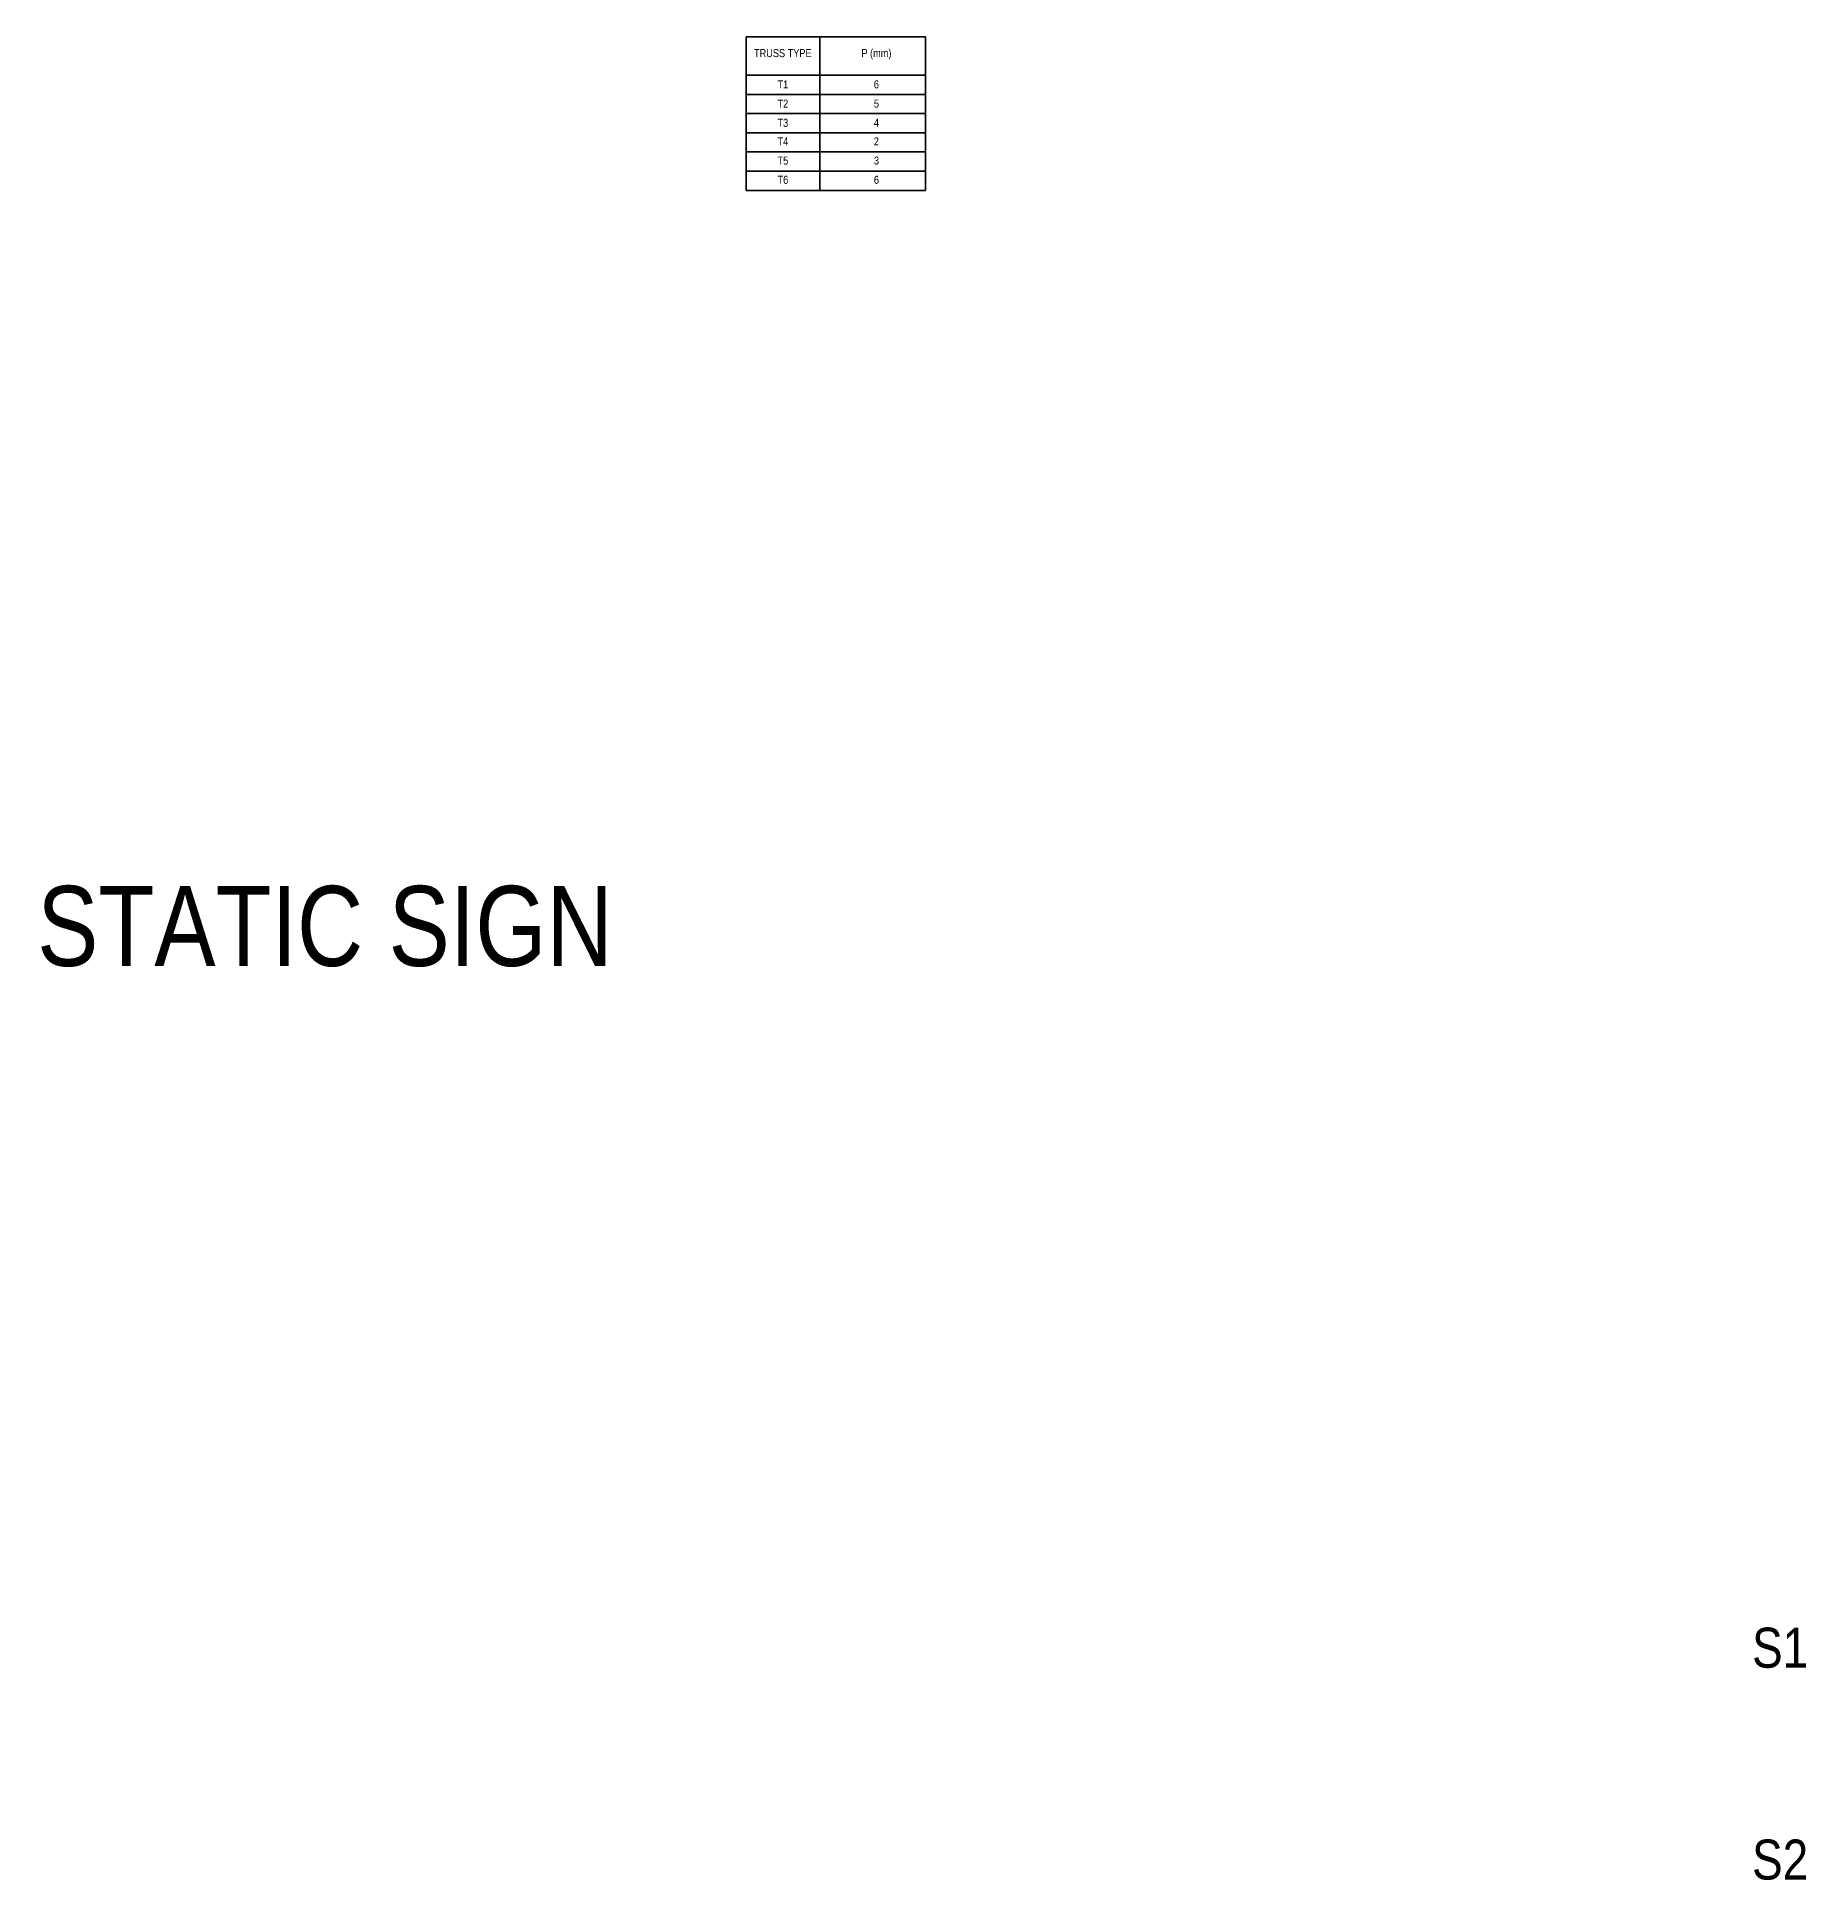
# Model space of a CAD drawing. Header units: metres. Extents: x 3.4 to 18.4, y -2.6 to 3.4.
# Drawn here: x 14.101 to 14.654, y 2.209 to 2.785 of the extents above; entities that cross this region are included whole.
import ezdxf

# ---------------------------------------------------------------- set-up
doc = ezdxf.new("R2010")
doc.units = ezdxf.units.M
doc.layers.add('A-DETL', color=7, linetype='Continuous', lineweight=13)
doc.layers.add('G-ANNO-TEXT', color=7, linetype='Continuous', lineweight=9)
doc.styles.add('Arial Narrow', font='ARIALN.TTF', dxfattribs={"height": 0.0125})
doc.styles.add('Arial Narrow_6', font='ARIALN.TTF', dxfattribs={"height": 0.025})
doc.styles.add('Arial Narrow_7', font='ARIALN.TTF', dxfattribs={"height": 0.0025})

msp = doc.modelspace()

# ---------------------------------------------------------------- linework, layer by layer
at = {"layer": 'A-DETL', "lineweight": 35}
for p, q in [((14.32226, 2.78455), (14.37834, 2.78455)), ((14.32226, 2.78455), (14.32226, 2.73659)), ((14.34533, 2.78455), (14.34533, 2.73659)), ((14.37834, 2.78455), (14.37834, 2.73659)), ((14.32226, 2.77259), (14.37834, 2.77259)), ((14.32226, 2.76659), (14.37834, 2.76659)), ((14.32226, 2.76059), (14.37834, 2.76059)), ((14.32226, 2.75459), (14.37834, 2.75459)), ((14.32226, 2.74859), (14.37834, 2.74859)), ((14.32226, 2.74259), (14.37834, 2.74259)), ((14.32226, 2.73659), (14.37834, 2.73659))]:
    msp.add_line(p, q, dxfattribs=at)

# ---------------------------------------------------------------- texts
at = {"layer": 'G-ANNO-TEXT', "attachment_point": 1, "bg_fill": 3, "box_fill_scale": 1, "bg_fill_color": 256, "bg_fill_true_color": 13158600, "bg_fill_transparency": 0}
for s, insert, char_height, style in [('P (mm)', (14.35831, 2.78073), 0.0025, 'Arial Narrow_7'), ('S1', (14.63656, 2.28756), 0.0125, 'Arial Narrow'), ('S2', (14.63656, 2.22137), 0.0125, 'Arial Narrow')]:
    msp.add_mtext(s, dxfattribs=dict(at, insert=insert, char_height=char_height, style=style))
at = {"layer": 'G-ANNO-TEXT', "insert": (13.75246, 2.51929), "char_height": 0.025, "attachment_point": 1, "style": 'Arial Narrow_6', "bg_fill": 3, "box_fill_scale": 1, "bg_fill_color": 256, "bg_fill_transparency": 0}
msp.add_mtext('PRECAMBER DIAGRAM - STATIC SIGN ', dxfattribs=at)

# ---------------------------------------------------------------- next in the draw order: texts
at = {"layer": 'G-ANNO-TEXT', "char_height": 0.0025, "attachment_point": 1, "style": 'Arial Narrow_7', "bg_fill": 3, "box_fill_scale": 1, "bg_fill_color": 256, "bg_fill_true_color": 13158600, "bg_fill_transparency": 0}
for s, insert in [('TRUSS TYPE', (14.32477, 2.78073)), ('T1', (14.33211, 2.77096)), ('6', (14.36219, 2.77096)), ('T2', (14.33211, 2.76494)), ('5', (14.36221, 2.76494)), ('T3', (14.33211, 2.75896)), ('4', (14.36222, 2.75896)), ('T4', (14.33211, 2.75315)), ('2', (14.36218, 2.75315)), ('T5', (14.33211, 2.74715)), ('3', (14.36222, 2.74715)), ('T6', (14.33211, 2.74115)), ('6', (14.36222, 2.74115))]:
    msp.add_mtext(s, dxfattribs=dict(at, insert=insert))

doc.saveas('drawing.dxf')
